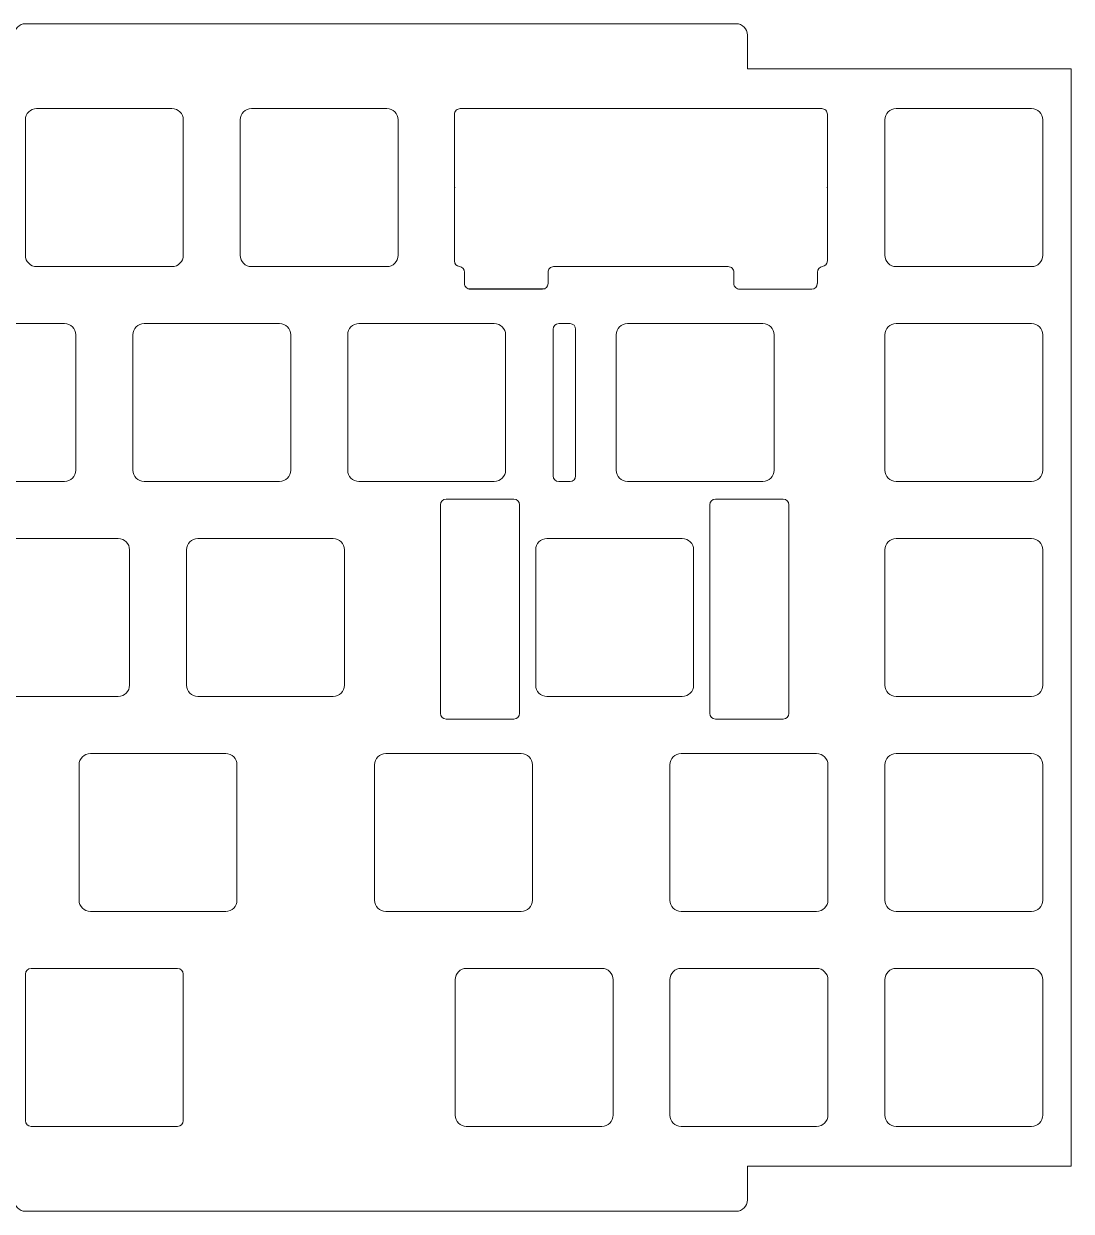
# Model space of a CAD drawing. Header units: millimetres. Extents: x -1107 to -803, y 161 to 266.
# Drawn here: x -895.5 to -802.6, y 160.7 to 266 of the extents above; entities that cross this region are included whole.
import ezdxf

# ---------------------------------------------------------------- set-up
doc = ezdxf.new("R2010")
doc.units = ezdxf.units.MM
doc.header["$MEASUREMENT"] = 0
doc.layers.add('Layer 1', color=7, linetype='Continuous')

msp = doc.modelspace()

# ---------------------------------------------------------------- linework, layer by layer
at = {"layer": 'Layer 1', "lineweight": 9}
for points, knots in [([(-896.3068, 262.9621), (-896.3068, 262.9621), (-896.3068, 264.9626), (-896.3068, 264.9626), (-896.3068, 264.9626), (-896.3068, 265.5134), (-895.8576, 265.9626), (-895.3068, 265.9626), (-895.3068, 265.9626), (-895.3068, 265.9626), (-832.3069, 265.9626), (-832.3069, 265.9626), (-832.3069, 265.9626), (-831.7561, 265.9626), (-831.3069, 265.5134), (-831.3069, 264.9626), (-831.3069, 264.9626), (-831.3069, 264.9626), (-831.3069, 262.9621), (-831.3069, 262.9621)], [0, 0, 0, 0, 0.16666667, 0.16666667, 0.16666667, 0.16666668, 0.33333333, 0.33333333, 0.33333333, 0.33333334, 0.5, 0.5, 0.5, 0.50000001, 0.66666667, 0.66666667, 0.66666667, 0.66666668, 1, 1, 1, 1]), ([(-895.32, 245.4371), (-895.32, 244.8849), (-894.8722, 244.4372), (-894.32, 244.4372), (-894.32, 244.4372), (-894.32, 244.4372), (-882.32, 244.4372), (-882.32, 244.4372), (-882.32, 244.4372), (-881.7678, 244.4372), (-881.32, 244.8849), (-881.32, 245.4371), (-881.32, 245.4371), (-881.32, 245.4371), (-881.32, 257.4372), (-881.32, 257.4372), (-881.32, 257.4372), (-881.32, 257.9894), (-881.7678, 258.4371), (-882.32, 258.4371), (-882.32, 258.4371), (-882.32, 258.4371), (-894.32, 258.4371), (-894.32, 258.4371), (-894.32, 258.4371), (-894.8722, 258.4371), (-895.32, 257.9894), (-895.32, 257.4372), (-895.32, 257.4372), (-895.32, 257.4372), (-895.32, 245.4371), (-895.32, 245.4371)], [0, 0, 0, 0, 0.11111111, 0.11111111, 0.11111111, 0.11111112, 0.22222222, 0.22222222, 0.22222222, 0.22222223, 0.33333333, 0.33333333, 0.33333333, 0.33333334, 0.44444444, 0.44444444, 0.44444444, 0.44444445, 0.55555556, 0.55555556, 0.55555556, 0.55555557, 0.66666667, 0.66666667, 0.66666667, 0.66666668, 0.77777778, 0.77777778, 0.77777778, 0.77777779, 1, 1, 1, 1]), ([(-876.27, 245.4371), (-876.27, 244.8849), (-875.8222, 244.4372), (-875.27, 244.4372), (-875.27, 244.4372), (-875.27, 244.4372), (-863.27, 244.4372), (-863.27, 244.4372), (-863.27, 244.4372), (-862.7178, 244.4372), (-862.27, 244.8849), (-862.27, 245.4371), (-862.27, 245.4371), (-862.27, 245.4371), (-862.27, 257.4372), (-862.27, 257.4372), (-862.27, 257.4372), (-862.27, 257.9894), (-862.7178, 258.4371), (-863.27, 258.4371), (-863.27, 258.4371), (-863.27, 258.4371), (-875.27, 258.4371), (-875.27, 258.4371), (-875.27, 258.4371), (-875.8222, 258.4371), (-876.27, 257.9894), (-876.27, 257.4372), (-876.27, 257.4372), (-876.27, 257.4372), (-876.27, 245.4371), (-876.27, 245.4371)], [0, 0, 0, 0, 0.11111111, 0.11111111, 0.11111111, 0.11111112, 0.22222222, 0.22222222, 0.22222222, 0.22222223, 0.33333333, 0.33333333, 0.33333333, 0.33333334, 0.44444444, 0.44444444, 0.44444444, 0.44444445, 0.55555556, 0.55555556, 0.55555556, 0.55555557, 0.66666667, 0.66666667, 0.66666667, 0.66666668, 0.77777778, 0.77777778, 0.77777778, 0.77777779, 1, 1, 1, 1]), ([(-856.77, 258.4371), (-856.9027, 258.4371), (-857.0298, 258.3845), (-857.1236, 258.2907), (-857.1236, 258.2907), (-857.2174, 258.1969), (-857.27, 258.0698), (-857.27, 257.9371)], [0, 0, 0, 0, 0.33333333, 0.33333333, 0.33333333, 0.33333334, 1, 1, 1, 1]), ([(-824.22, 257.9371), (-824.22, 258.0698), (-824.2727, 258.1969), (-824.3665, 258.2907), (-824.3665, 258.2907), (-824.4603, 258.3845), (-824.5874, 258.4371), (-824.72, 258.4371)], [0, 0, 0, 0, 0.33333333, 0.33333333, 0.33333333, 0.33333334, 1, 1, 1, 1]), ([(-819.1201, 245.4371), (-819.1201, 244.8849), (-818.6723, 244.4372), (-818.1201, 244.4372), (-818.1201, 244.4372), (-818.1201, 244.4372), (-806.1201, 244.4372), (-806.1201, 244.4372), (-806.1201, 244.4372), (-805.5679, 244.4372), (-805.1201, 244.8849), (-805.1201, 245.4371), (-805.1201, 245.4371), (-805.1201, 245.4371), (-805.1201, 257.4372), (-805.1201, 257.4372), (-805.1201, 257.4372), (-805.1201, 257.9894), (-805.5679, 258.4371), (-806.1201, 258.4371), (-806.1201, 258.4371), (-806.1201, 258.4371), (-818.1201, 258.4371), (-818.1201, 258.4371), (-818.1201, 258.4371), (-818.6723, 258.4371), (-819.1201, 257.9894), (-819.1201, 257.4372), (-819.1201, 257.4372), (-819.1201, 257.4372), (-819.1201, 245.4371), (-819.1201, 245.4371)], [0, 0, 0, 0, 0.11111111, 0.11111111, 0.11111111, 0.11111112, 0.22222222, 0.22222222, 0.22222222, 0.22222223, 0.33333333, 0.33333333, 0.33333333, 0.33333334, 0.44444444, 0.44444444, 0.44444444, 0.44444445, 0.55555556, 0.55555556, 0.55555556, 0.55555557, 0.66666667, 0.66666667, 0.66666667, 0.66666668, 0.77777778, 0.77777778, 0.77777778, 0.77777779, 1, 1, 1, 1]), ([(-848.483, 244.4371), (-848.6157, 244.4371), (-848.7428, 244.3845), (-848.8366, 244.2907), (-848.8366, 244.2907), (-848.9304, 244.1969), (-848.983, 244.0698), (-848.983, 243.9371)], [0, 0, 0, 0, 0.33333333, 0.33333333, 0.33333333, 0.33333334, 1, 1, 1, 1]), ([(-832.507, 243.9371), (-832.507, 244.0698), (-832.5597, 244.1969), (-832.6535, 244.2907), (-832.6535, 244.2907), (-832.7473, 244.3845), (-832.8744, 244.4371), (-833.007, 244.4371)], [0, 0, 0, 0, 0.33333333, 0.33333333, 0.33333333, 0.33333334, 1, 1, 1, 1]), ([(-856.383, 242.9371), (-856.383, 242.8045), (-856.3304, 242.6774), (-856.2366, 242.5836), (-856.2366, 242.5836), (-856.1428, 242.4898), (-856.0157, 242.4372), (-855.883, 242.4372)], [0, 0, 0, 0, 0.33333333, 0.33333333, 0.33333333, 0.33333334, 1, 1, 1, 1]), ([(-855.7895, 242.4622), (-855.7404, 242.446), (-855.6877, 242.4372), (-855.633, 242.4372), (-855.633, 242.4372), (-855.633, 242.4372), (-849.6331, 242.4372), (-849.6331, 242.4372), (-849.6331, 242.4372), (-849.5784, 242.4372), (-849.5257, 242.446), (-849.4766, 242.4622)], [0, 0, 0, 0, 0.25, 0.25, 0.25, 0.25000001, 0.5, 0.5, 0.5, 0.50000001, 1, 1, 1, 1]), ([(-832.507, 242.9371), (-832.507, 242.8045), (-832.4544, 242.6774), (-832.3606, 242.5836), (-832.3606, 242.5836), (-832.2668, 242.4898), (-832.1397, 242.4372), (-832.007, 242.4372)], [0, 0, 0, 0, 0.33333333, 0.33333333, 0.33333333, 0.33333334, 1, 1, 1, 1]), ([(-904.845, 226.3871), (-904.845, 225.8349), (-904.3972, 225.3872), (-903.845, 225.3872), (-903.845, 225.3872), (-903.845, 225.3872), (-891.845, 225.3872), (-891.845, 225.3872), (-891.845, 225.3872), (-891.2928, 225.3872), (-890.845, 225.8349), (-890.845, 226.3871), (-890.845, 226.3871), (-890.845, 226.3871), (-890.845, 238.3872), (-890.845, 238.3872), (-890.845, 238.3872), (-890.845, 238.9394), (-891.2928, 239.3871), (-891.845, 239.3871), (-891.845, 239.3871), (-891.845, 239.3871), (-903.845, 239.3871), (-903.845, 239.3871), (-903.845, 239.3871), (-904.3972, 239.3871), (-904.845, 238.9394), (-904.845, 238.3872), (-904.845, 238.3872), (-904.845, 238.3872), (-904.845, 226.3871), (-904.845, 226.3871)], [0, 0, 0, 0, 0.11111111, 0.11111111, 0.11111111, 0.11111112, 0.22222222, 0.22222222, 0.22222222, 0.22222223, 0.33333333, 0.33333333, 0.33333333, 0.33333334, 0.44444444, 0.44444444, 0.44444444, 0.44444445, 0.55555556, 0.55555556, 0.55555556, 0.55555557, 0.66666667, 0.66666667, 0.66666667, 0.66666668, 0.77777778, 0.77777778, 0.77777778, 0.77777779, 1, 1, 1, 1]), ([(-885.795, 226.3871), (-885.795, 225.8349), (-885.3472, 225.3872), (-884.795, 225.3872), (-884.795, 225.3872), (-884.795, 225.3872), (-872.795, 225.3872), (-872.795, 225.3872), (-872.795, 225.3872), (-872.2428, 225.3872), (-871.795, 225.8349), (-871.795, 226.3871), (-871.795, 226.3871), (-871.795, 226.3871), (-871.795, 238.3872), (-871.795, 238.3872), (-871.795, 238.3872), (-871.795, 238.9394), (-872.2428, 239.3871), (-872.795, 239.3871), (-872.795, 239.3871), (-872.795, 239.3871), (-884.795, 239.3871), (-884.795, 239.3871), (-884.795, 239.3871), (-885.3472, 239.3871), (-885.795, 238.9394), (-885.795, 238.3872), (-885.795, 238.3872), (-885.795, 238.3872), (-885.795, 226.3871), (-885.795, 226.3871)], [0, 0, 0, 0, 0.11111111, 0.11111111, 0.11111111, 0.11111112, 0.22222222, 0.22222222, 0.22222222, 0.22222223, 0.33333333, 0.33333333, 0.33333333, 0.33333334, 0.44444444, 0.44444444, 0.44444444, 0.44444445, 0.55555556, 0.55555556, 0.55555556, 0.55555557, 0.66666667, 0.66666667, 0.66666667, 0.66666668, 0.77777778, 0.77777778, 0.77777778, 0.77777779, 1, 1, 1, 1]), ([(-866.745, 226.3871), (-866.745, 225.8349), (-866.2972, 225.3872), (-865.745, 225.3872), (-865.745, 225.3872), (-865.745, 225.3872), (-853.745, 225.3872), (-853.745, 225.3872), (-853.745, 225.3872), (-853.1928, 225.3872), (-852.745, 225.8349), (-852.745, 226.3871), (-852.745, 226.3871), (-852.745, 226.3871), (-852.745, 238.3872), (-852.745, 238.3872), (-852.745, 238.3872), (-852.745, 238.9394), (-853.1928, 239.3871), (-853.745, 239.3871), (-853.745, 239.3871), (-853.745, 239.3871), (-865.745, 239.3871), (-865.745, 239.3871), (-865.745, 239.3871), (-866.2972, 239.3871), (-866.745, 238.9394), (-866.745, 238.3872), (-866.745, 238.3872), (-866.745, 238.3872), (-866.745, 226.3871), (-866.745, 226.3871)], [0, 0, 0, 0, 0.11111111, 0.11111111, 0.11111111, 0.11111112, 0.22222222, 0.22222222, 0.22222222, 0.22222223, 0.33333333, 0.33333333, 0.33333333, 0.33333334, 0.44444444, 0.44444444, 0.44444444, 0.44444445, 0.55555556, 0.55555556, 0.55555556, 0.55555557, 0.66666667, 0.66666667, 0.66666667, 0.66666668, 0.77777778, 0.77777778, 0.77777778, 0.77777779, 1, 1, 1, 1]), ([(-848.5326, 225.8872), (-848.5326, 225.611), (-848.3087, 225.3872), (-848.0326, 225.3872), (-848.0326, 225.3872), (-848.0326, 225.3872), (-847.0326, 225.3872), (-847.0326, 225.3872), (-847.0326, 225.3872), (-846.7565, 225.3872), (-846.5326, 225.611), (-846.5326, 225.8872), (-846.5326, 225.8872), (-846.5326, 225.8872), (-846.5326, 238.8872), (-846.5326, 238.8872), (-846.5326, 238.8872), (-846.5326, 239.1632), (-846.7565, 239.3871), (-847.0326, 239.3871), (-847.0326, 239.3871), (-847.0326, 239.3871), (-848.0326, 239.3871), (-848.0326, 239.3871), (-848.0326, 239.3871), (-848.3087, 239.3871), (-848.5326, 239.1632), (-848.5326, 238.8872), (-848.5326, 238.8872), (-848.5326, 238.8872), (-848.5326, 225.8872), (-848.5326, 225.8872)], [0, 0, 0, 0, 0.11111111, 0.11111111, 0.11111111, 0.11111112, 0.22222222, 0.22222222, 0.22222222, 0.22222223, 0.33333333, 0.33333333, 0.33333333, 0.33333334, 0.44444444, 0.44444444, 0.44444444, 0.44444445, 0.55555556, 0.55555556, 0.55555556, 0.55555557, 0.66666667, 0.66666667, 0.66666667, 0.66666668, 0.77777778, 0.77777778, 0.77777778, 0.77777779, 1, 1, 1, 1]), ([(-842.9326, 226.3871), (-842.9326, 225.8349), (-842.4848, 225.3872), (-841.9326, 225.3872), (-841.9326, 225.3872), (-841.9326, 225.3872), (-829.9326, 225.3872), (-829.9326, 225.3872), (-829.9326, 225.3872), (-829.3804, 225.3872), (-828.9326, 225.8349), (-828.9326, 226.3871), (-828.9326, 226.3871), (-828.9326, 226.3871), (-828.9326, 238.3872), (-828.9326, 238.3872), (-828.9326, 238.3872), (-828.9326, 238.9394), (-829.3804, 239.3871), (-829.9326, 239.3871), (-829.9326, 239.3871), (-829.9326, 239.3871), (-841.9326, 239.3871), (-841.9326, 239.3871), (-841.9326, 239.3871), (-842.4848, 239.3871), (-842.9326, 238.9394), (-842.9326, 238.3872), (-842.9326, 238.3872), (-842.9326, 238.3872), (-842.9326, 226.3871), (-842.9326, 226.3871)], [0, 0, 0, 0, 0.11111111, 0.11111111, 0.11111111, 0.11111112, 0.22222222, 0.22222222, 0.22222222, 0.22222223, 0.33333333, 0.33333333, 0.33333333, 0.33333334, 0.44444444, 0.44444444, 0.44444444, 0.44444445, 0.55555556, 0.55555556, 0.55555556, 0.55555557, 0.66666667, 0.66666667, 0.66666667, 0.66666668, 0.77777778, 0.77777778, 0.77777778, 0.77777779, 1, 1, 1, 1]), ([(-819.1201, 226.3871), (-819.1201, 225.8349), (-818.6723, 225.3872), (-818.1201, 225.3872), (-818.1201, 225.3872), (-818.1201, 225.3872), (-806.1201, 225.3872), (-806.1201, 225.3872), (-806.1201, 225.3872), (-805.5679, 225.3872), (-805.1201, 225.8349), (-805.1201, 226.3871), (-805.1201, 226.3871), (-805.1201, 226.3871), (-805.1201, 238.3872), (-805.1201, 238.3872), (-805.1201, 238.3872), (-805.1201, 238.9394), (-805.5679, 239.3871), (-806.1201, 239.3871), (-806.1201, 239.3871), (-806.1201, 239.3871), (-818.1201, 239.3871), (-818.1201, 239.3871), (-818.1201, 239.3871), (-818.6723, 239.3871), (-819.1201, 238.9394), (-819.1201, 238.3872), (-819.1201, 238.3872), (-819.1201, 238.3872), (-819.1201, 226.3871), (-819.1201, 226.3871)], [0, 0, 0, 0, 0.11111111, 0.11111111, 0.11111111, 0.11111112, 0.22222222, 0.22222222, 0.22222222, 0.22222223, 0.33333333, 0.33333333, 0.33333333, 0.33333334, 0.44444444, 0.44444444, 0.44444444, 0.44444445, 0.55555556, 0.55555556, 0.55555556, 0.55555557, 0.66666667, 0.66666667, 0.66666667, 0.66666668, 0.77777778, 0.77777778, 0.77777778, 0.77777779, 1, 1, 1, 1]), ([(-858.5143, 204.8373), (-858.5143, 204.5613), (-858.2904, 204.3374), (-858.0143, 204.3374), (-858.0143, 204.3374), (-858.0143, 204.3374), (-852.0143, 204.3373), (-852.0143, 204.3373), (-852.0143, 204.3373), (-851.7382, 204.3374), (-851.5144, 204.5613), (-851.5144, 204.8375), (-851.5144, 204.8375), (-851.5144, 204.8375), (-851.5144, 223.3371), (-851.5144, 223.3371), (-851.5144, 223.3371), (-851.5144, 223.6133), (-851.7382, 223.8372), (-852.0143, 223.8372), (-852.0143, 223.8372), (-852.0143, 223.8372), (-858.0143, 223.8372), (-858.0143, 223.8372), (-858.0143, 223.8372), (-858.2904, 223.8372), (-858.5143, 223.6133), (-858.5143, 223.3371), (-858.5143, 223.3371), (-858.5143, 223.3371), (-858.5143, 204.8373), (-858.5143, 204.8373)], [0, 0, 0, 0, 0.11111111, 0.11111111, 0.11111111, 0.11111112, 0.22222222, 0.22222222, 0.22222222, 0.22222223, 0.33333333, 0.33333333, 0.33333333, 0.33333334, 0.44444444, 0.44444444, 0.44444444, 0.44444445, 0.55555556, 0.55555556, 0.55555556, 0.55555557, 0.66666667, 0.66666667, 0.66666667, 0.66666668, 0.77777778, 0.77777778, 0.77777778, 0.77777779, 1, 1, 1, 1]), ([(-834.6384, 204.8373), (-834.6384, 204.5613), (-834.4145, 204.3374), (-834.1384, 204.3374), (-834.1384, 204.3374), (-834.1384, 204.3374), (-828.1384, 204.3373), (-828.1384, 204.3373), (-828.1384, 204.3373), (-827.8623, 204.3374), (-827.6384, 204.5613), (-827.6384, 204.8375), (-827.6384, 204.8375), (-827.6384, 204.8375), (-827.6384, 223.3371), (-827.6384, 223.3371), (-827.6384, 223.3371), (-827.6384, 223.6133), (-827.8623, 223.8372), (-828.1384, 223.8372), (-828.1384, 223.8372), (-828.1384, 223.8372), (-834.1384, 223.8372), (-834.1384, 223.8372), (-834.1384, 223.8372), (-834.4145, 223.8372), (-834.6384, 223.6133), (-834.6384, 223.3371), (-834.6384, 223.3371), (-834.6384, 223.3371), (-834.6384, 204.8373), (-834.6384, 204.8373)], [0, 0, 0, 0, 0.11111111, 0.11111111, 0.11111111, 0.11111112, 0.22222222, 0.22222222, 0.22222222, 0.22222223, 0.33333333, 0.33333333, 0.33333333, 0.33333334, 0.44444444, 0.44444444, 0.44444444, 0.44444445, 0.55555556, 0.55555556, 0.55555556, 0.55555557, 0.66666667, 0.66666667, 0.66666667, 0.66666668, 0.77777778, 0.77777778, 0.77777778, 0.77777779, 1, 1, 1, 1]), ([(-900.0825, 207.3372), (-900.0825, 206.7853), (-899.6347, 206.3374), (-899.0825, 206.3374), (-899.0825, 206.3374), (-899.0825, 206.3374), (-887.0825, 206.3373), (-887.0825, 206.3373), (-887.0825, 206.3373), (-886.5303, 206.3374), (-886.0825, 206.7853), (-886.0825, 207.3375), (-886.0825, 207.3375), (-886.0825, 207.3375), (-886.0825, 219.3372), (-886.0825, 219.3372), (-886.0825, 219.3372), (-886.0825, 219.8894), (-886.5303, 220.3371), (-887.0825, 220.3371), (-887.0825, 220.3371), (-887.0825, 220.3371), (-899.0825, 220.3371), (-899.0825, 220.3371), (-899.0825, 220.3371), (-899.6347, 220.3371), (-900.0825, 219.8894), (-900.0825, 219.3372), (-900.0825, 219.3372), (-900.0825, 219.3372), (-900.0825, 207.3372), (-900.0825, 207.3372)], [0, 0, 0, 0, 0.11111111, 0.11111111, 0.11111111, 0.11111112, 0.22222222, 0.22222222, 0.22222222, 0.22222223, 0.33333333, 0.33333333, 0.33333333, 0.33333334, 0.44444444, 0.44444444, 0.44444444, 0.44444445, 0.55555556, 0.55555556, 0.55555556, 0.55555557, 0.66666667, 0.66666667, 0.66666667, 0.66666668, 0.77777778, 0.77777778, 0.77777778, 0.77777779, 1, 1, 1, 1]), ([(-881.0325, 207.3372), (-881.0325, 206.7853), (-880.5847, 206.3374), (-880.0325, 206.3374), (-880.0325, 206.3374), (-880.0325, 206.3374), (-868.0325, 206.3373), (-868.0325, 206.3373), (-868.0325, 206.3373), (-867.4803, 206.3374), (-867.0325, 206.7853), (-867.0325, 207.3375), (-867.0325, 207.3375), (-867.0325, 207.3375), (-867.0325, 219.3372), (-867.0325, 219.3372), (-867.0325, 219.3372), (-867.0325, 219.8894), (-867.4803, 220.3371), (-868.0325, 220.3371), (-868.0325, 220.3371), (-868.0325, 220.3371), (-880.0325, 220.3371), (-880.0325, 220.3371), (-880.0325, 220.3371), (-880.5847, 220.3371), (-881.0325, 219.8894), (-881.0325, 219.3372), (-881.0325, 219.3372), (-881.0325, 219.3372), (-881.0325, 207.3372), (-881.0325, 207.3372)], [0, 0, 0, 0, 0.11111111, 0.11111111, 0.11111111, 0.11111112, 0.22222222, 0.22222222, 0.22222222, 0.22222223, 0.33333333, 0.33333333, 0.33333333, 0.33333334, 0.44444444, 0.44444444, 0.44444444, 0.44444445, 0.55555556, 0.55555556, 0.55555556, 0.55555557, 0.66666667, 0.66666667, 0.66666667, 0.66666668, 0.77777778, 0.77777778, 0.77777778, 0.77777779, 1, 1, 1, 1]), ([(-850.0764, 207.3372), (-850.0764, 206.7853), (-849.6286, 206.3374), (-849.0764, 206.3374), (-849.0764, 206.3374), (-849.0764, 206.3374), (-837.0764, 206.3373), (-837.0764, 206.3373), (-837.0764, 206.3373), (-836.5242, 206.3374), (-836.0764, 206.7853), (-836.0764, 207.3375), (-836.0764, 207.3375), (-836.0764, 207.3375), (-836.0764, 219.3372), (-836.0764, 219.3372), (-836.0764, 219.3372), (-836.0764, 219.8894), (-836.5242, 220.3371), (-837.0764, 220.3371), (-837.0764, 220.3371), (-837.0764, 220.3371), (-849.0764, 220.3371), (-849.0764, 220.3371), (-849.0764, 220.3371), (-849.6286, 220.3371), (-850.0764, 219.8894), (-850.0764, 219.3372), (-850.0764, 219.3372), (-850.0764, 219.3372), (-850.0764, 207.3372), (-850.0764, 207.3372)], [0, 0, 0, 0, 0.11111111, 0.11111111, 0.11111111, 0.11111112, 0.22222222, 0.22222222, 0.22222222, 0.22222223, 0.33333333, 0.33333333, 0.33333333, 0.33333334, 0.44444444, 0.44444444, 0.44444444, 0.44444445, 0.55555556, 0.55555556, 0.55555556, 0.55555557, 0.66666667, 0.66666667, 0.66666667, 0.66666668, 0.77777778, 0.77777778, 0.77777778, 0.77777779, 1, 1, 1, 1]), ([(-819.1201, 207.3372), (-819.1201, 206.7853), (-818.6723, 206.3374), (-818.1201, 206.3374), (-818.1201, 206.3374), (-818.1201, 206.3374), (-806.1201, 206.3373), (-806.1201, 206.3373), (-806.1201, 206.3373), (-805.5679, 206.3374), (-805.1201, 206.7853), (-805.1201, 207.3375), (-805.1201, 207.3375), (-805.1201, 207.3375), (-805.1201, 219.3372), (-805.1201, 219.3372), (-805.1201, 219.3372), (-805.1201, 219.8894), (-805.5679, 220.3371), (-806.1201, 220.3371), (-806.1201, 220.3371), (-806.1201, 220.3371), (-818.1201, 220.3371), (-818.1201, 220.3371), (-818.1201, 220.3371), (-818.6723, 220.3371), (-819.1201, 219.8894), (-819.1201, 219.3372), (-819.1201, 219.3372), (-819.1201, 219.3372), (-819.1201, 207.3372), (-819.1201, 207.3372)], [0, 0, 0, 0, 0.11111111, 0.11111111, 0.11111111, 0.11111112, 0.22222222, 0.22222222, 0.22222222, 0.22222223, 0.33333333, 0.33333333, 0.33333333, 0.33333334, 0.44444444, 0.44444444, 0.44444444, 0.44444445, 0.55555556, 0.55555556, 0.55555556, 0.55555557, 0.66666667, 0.66666667, 0.66666667, 0.66666668, 0.77777778, 0.77777778, 0.77777778, 0.77777779, 1, 1, 1, 1]), ([(-890.5575, 188.2872), (-890.5575, 187.7353), (-890.1097, 187.2874), (-889.5575, 187.2874), (-889.5575, 187.2874), (-889.5575, 187.2874), (-877.5575, 187.2873), (-877.5575, 187.2873), (-877.5575, 187.2873), (-877.0053, 187.2874), (-876.5575, 187.7353), (-876.5575, 188.2875), (-876.5575, 188.2875), (-876.5575, 188.2875), (-876.5575, 200.2873), (-876.5575, 200.2873), (-876.5575, 200.2873), (-876.5575, 200.8396), (-877.0053, 201.2875), (-877.5575, 201.2875), (-877.5575, 201.2875), (-877.5575, 201.2875), (-889.5575, 201.2872), (-889.5575, 201.2872), (-889.5575, 201.2872), (-890.1097, 201.2875), (-890.5575, 200.8396), (-890.5575, 200.2874), (-890.5575, 200.2874), (-890.5575, 200.2874), (-890.5575, 188.2872), (-890.5575, 188.2872)], [0, 0, 0, 0, 0.11111111, 0.11111111, 0.11111111, 0.11111112, 0.22222222, 0.22222222, 0.22222222, 0.22222223, 0.33333333, 0.33333333, 0.33333333, 0.33333334, 0.44444444, 0.44444444, 0.44444444, 0.44444445, 0.55555556, 0.55555556, 0.55555556, 0.55555557, 0.66666667, 0.66666667, 0.66666667, 0.66666668, 0.77777778, 0.77777778, 0.77777778, 0.77777779, 1, 1, 1, 1]), ([(-864.3638, 188.2872), (-864.3638, 187.7353), (-863.916, 187.2874), (-863.3638, 187.2874), (-863.3638, 187.2874), (-863.3638, 187.2874), (-851.3639, 187.2873), (-851.3639, 187.2873), (-851.3639, 187.2873), (-850.8117, 187.2874), (-850.3639, 187.7353), (-850.3639, 188.2875), (-850.3639, 188.2875), (-850.3639, 188.2875), (-850.3639, 200.2873), (-850.3639, 200.2873), (-850.3639, 200.2873), (-850.3639, 200.8396), (-850.8117, 201.2875), (-851.3639, 201.2875), (-851.3639, 201.2875), (-851.3639, 201.2875), (-863.3638, 201.2872), (-863.3638, 201.2872), (-863.3638, 201.2872), (-863.916, 201.2875), (-864.3638, 200.8396), (-864.3638, 200.2874), (-864.3638, 200.2874), (-864.3638, 200.2874), (-864.3638, 188.2872), (-864.3638, 188.2872)], [0, 0, 0, 0, 0.11111111, 0.11111111, 0.11111111, 0.11111112, 0.22222222, 0.22222222, 0.22222222, 0.22222223, 0.33333333, 0.33333333, 0.33333333, 0.33333334, 0.44444444, 0.44444444, 0.44444444, 0.44444445, 0.55555556, 0.55555556, 0.55555556, 0.55555557, 0.66666667, 0.66666667, 0.66666667, 0.66666668, 0.77777778, 0.77777778, 0.77777778, 0.77777779, 1, 1, 1, 1]), ([(-838.1701, 188.2872), (-838.1701, 187.7353), (-837.7223, 187.2874), (-837.1701, 187.2874), (-837.1701, 187.2874), (-837.1701, 187.2874), (-825.1701, 187.2873), (-825.1701, 187.2873), (-825.1701, 187.2873), (-824.6179, 187.2874), (-824.1701, 187.7353), (-824.1701, 188.2875), (-824.1701, 188.2875), (-824.1701, 188.2875), (-824.1701, 200.2873), (-824.1701, 200.2873), (-824.1701, 200.2873), (-824.1701, 200.8396), (-824.6179, 201.2875), (-825.1701, 201.2875), (-825.1701, 201.2875), (-825.1701, 201.2875), (-837.1701, 201.2872), (-837.1701, 201.2872), (-837.1701, 201.2872), (-837.7223, 201.2875), (-838.1701, 200.8396), (-838.1701, 200.2874), (-838.1701, 200.2874), (-838.1701, 200.2874), (-838.1701, 188.2872), (-838.1701, 188.2872)], [0, 0, 0, 0, 0.11111111, 0.11111111, 0.11111111, 0.11111112, 0.22222222, 0.22222222, 0.22222222, 0.22222223, 0.33333333, 0.33333333, 0.33333333, 0.33333334, 0.44444444, 0.44444444, 0.44444444, 0.44444445, 0.55555556, 0.55555556, 0.55555556, 0.55555557, 0.66666667, 0.66666667, 0.66666667, 0.66666668, 0.77777778, 0.77777778, 0.77777778, 0.77777779, 1, 1, 1, 1]), ([(-819.1201, 188.2872), (-819.1201, 187.7353), (-818.6723, 187.2874), (-818.1201, 187.2874), (-818.1201, 187.2874), (-818.1201, 187.2874), (-806.1201, 187.2873), (-806.1201, 187.2873), (-806.1201, 187.2873), (-805.5679, 187.2874), (-805.1201, 187.7353), (-805.1201, 188.2875), (-805.1201, 188.2875), (-805.1201, 188.2875), (-805.1201, 200.2873), (-805.1201, 200.2873), (-805.1201, 200.2873), (-805.1201, 200.8396), (-805.5679, 201.2875), (-806.1201, 201.2875), (-806.1201, 201.2875), (-806.1201, 201.2875), (-818.1201, 201.2872), (-818.1201, 201.2872), (-818.1201, 201.2872), (-818.6723, 201.2875), (-819.1201, 200.8396), (-819.1201, 200.2874), (-819.1201, 200.2874), (-819.1201, 200.2874), (-819.1201, 188.2872), (-819.1201, 188.2872)], [0, 0, 0, 0, 0.11111111, 0.11111111, 0.11111111, 0.11111112, 0.22222222, 0.22222222, 0.22222222, 0.22222223, 0.33333333, 0.33333333, 0.33333333, 0.33333334, 0.44444444, 0.44444444, 0.44444444, 0.44444445, 0.55555556, 0.55555556, 0.55555556, 0.55555557, 0.66666667, 0.66666667, 0.66666667, 0.66666668, 0.77777778, 0.77777778, 0.77777778, 0.77777779, 1, 1, 1, 1]), ([(-895.3201, 168.7373), (-895.3201, 168.4614), (-895.0962, 168.2375), (-894.8201, 168.2375), (-894.8201, 168.2375), (-894.8201, 168.2375), (-881.8201, 168.2373), (-881.8201, 168.2373), (-881.8201, 168.2373), (-881.544, 168.2375), (-881.3201, 168.4614), (-881.3201, 168.7375), (-881.3201, 168.7375), (-881.3201, 168.7375), (-881.3201, 181.7373), (-881.3201, 181.7373), (-881.3201, 181.7373), (-881.3201, 182.0136), (-881.544, 182.2375), (-881.8201, 182.2375), (-881.8201, 182.2375), (-881.8201, 182.2375), (-894.8201, 182.2373), (-894.8201, 182.2373), (-894.8201, 182.2373), (-895.0962, 182.2375), (-895.3201, 182.0136), (-895.3201, 181.7375), (-895.3201, 181.7375), (-895.3201, 181.7375), (-895.3201, 168.7373), (-895.3201, 168.7373)], [0, 0, 0, 0, 0.11111111, 0.11111111, 0.11111111, 0.11111112, 0.22222222, 0.22222222, 0.22222222, 0.22222223, 0.33333333, 0.33333333, 0.33333333, 0.33333334, 0.44444444, 0.44444444, 0.44444444, 0.44444445, 0.55555556, 0.55555556, 0.55555556, 0.55555557, 0.66666667, 0.66666667, 0.66666667, 0.66666668, 0.77777778, 0.77777778, 0.77777778, 0.77777779, 1, 1, 1, 1]), ([(-857.22, 169.2372), (-857.22, 168.6853), (-856.7722, 168.2374), (-856.22, 168.2374), (-856.22, 168.2374), (-856.22, 168.2374), (-844.2201, 168.2373), (-844.2201, 168.2373), (-844.2201, 168.2373), (-843.6679, 168.2374), (-843.2201, 168.6853), (-843.2201, 169.2375), (-843.2201, 169.2375), (-843.2201, 169.2375), (-843.2201, 181.2373), (-843.2201, 181.2373), (-843.2201, 181.2373), (-843.2201, 181.7896), (-843.6679, 182.2375), (-844.2201, 182.2375), (-844.2201, 182.2375), (-844.2201, 182.2375), (-856.22, 182.2372), (-856.22, 182.2372), (-856.22, 182.2372), (-856.7722, 182.2375), (-857.22, 181.7896), (-857.22, 181.2374), (-857.22, 181.2374), (-857.22, 181.2374), (-857.22, 169.2372), (-857.22, 169.2372)], [0, 0, 0, 0, 0.11111111, 0.11111111, 0.11111111, 0.11111112, 0.22222222, 0.22222222, 0.22222222, 0.22222223, 0.33333333, 0.33333333, 0.33333333, 0.33333334, 0.44444444, 0.44444444, 0.44444444, 0.44444445, 0.55555556, 0.55555556, 0.55555556, 0.55555557, 0.66666667, 0.66666667, 0.66666667, 0.66666668, 0.77777778, 0.77777778, 0.77777778, 0.77777779, 1, 1, 1, 1]), ([(-838.1701, 169.2372), (-838.1701, 168.6853), (-837.7223, 168.2374), (-837.1701, 168.2374), (-837.1701, 168.2374), (-837.1701, 168.2374), (-825.1701, 168.2373), (-825.1701, 168.2373), (-825.1701, 168.2373), (-824.6179, 168.2374), (-824.1701, 168.6853), (-824.1701, 169.2375), (-824.1701, 169.2375), (-824.1701, 169.2375), (-824.1701, 181.2373), (-824.1701, 181.2373), (-824.1701, 181.2373), (-824.1701, 181.7896), (-824.6179, 182.2375), (-825.1701, 182.2375), (-825.1701, 182.2375), (-825.1701, 182.2375), (-837.1701, 182.2372), (-837.1701, 182.2372), (-837.1701, 182.2372), (-837.7223, 182.2375), (-838.1701, 181.7896), (-838.1701, 181.2374), (-838.1701, 181.2374), (-838.1701, 181.2374), (-838.1701, 169.2372), (-838.1701, 169.2372)], [0, 0, 0, 0, 0.11111111, 0.11111111, 0.11111111, 0.11111112, 0.22222222, 0.22222222, 0.22222222, 0.22222223, 0.33333333, 0.33333333, 0.33333333, 0.33333334, 0.44444444, 0.44444444, 0.44444444, 0.44444445, 0.55555556, 0.55555556, 0.55555556, 0.55555557, 0.66666667, 0.66666667, 0.66666667, 0.66666668, 0.77777778, 0.77777778, 0.77777778, 0.77777779, 1, 1, 1, 1]), ([(-819.1201, 169.2372), (-819.1201, 168.6853), (-818.6723, 168.2374), (-818.1201, 168.2374), (-818.1201, 168.2374), (-818.1201, 168.2374), (-806.1201, 168.2373), (-806.1201, 168.2373), (-806.1201, 168.2373), (-805.5679, 168.2374), (-805.1201, 168.6853), (-805.1201, 169.2375), (-805.1201, 169.2375), (-805.1201, 169.2375), (-805.1201, 181.2373), (-805.1201, 181.2373), (-805.1201, 181.2373), (-805.1201, 181.7896), (-805.5679, 182.2375), (-806.1201, 182.2375), (-806.1201, 182.2375), (-806.1201, 182.2375), (-818.1201, 182.2372), (-818.1201, 182.2372), (-818.1201, 182.2372), (-818.6723, 182.2375), (-819.1201, 181.7896), (-819.1201, 181.2374), (-819.1201, 181.2374), (-819.1201, 181.2374), (-819.1201, 169.2372), (-819.1201, 169.2372)], [0, 0, 0, 0, 0.11111111, 0.11111111, 0.11111111, 0.11111112, 0.22222222, 0.22222222, 0.22222222, 0.22222223, 0.33333333, 0.33333333, 0.33333333, 0.33333334, 0.44444444, 0.44444444, 0.44444444, 0.44444445, 0.55555556, 0.55555556, 0.55555556, 0.55555557, 0.66666667, 0.66666667, 0.66666667, 0.66666668, 0.77777778, 0.77777778, 0.77777778, 0.77777779, 1, 1, 1, 1]), ([(-831.3069, 163.7123), (-831.3069, 163.7123), (-831.3069, 161.7118), (-831.3069, 161.7118), (-831.3069, 161.7118), (-831.3069, 161.161), (-831.7561, 160.7118), (-832.3069, 160.7118), (-832.3069, 160.7118), (-832.3069, 160.7118), (-895.3068, 160.7118), (-895.3068, 160.7118), (-895.3068, 160.7118), (-895.8576, 160.7118), (-896.3068, 161.161), (-896.3068, 161.7118), (-896.3068, 161.7118), (-896.3068, 161.7118), (-896.3068, 163.7123), (-896.3068, 163.7123)], [0, 0, 0, 0, 0.16666667, 0.16666667, 0.16666667, 0.16666668, 0.33333333, 0.33333333, 0.33333333, 0.33333334, 0.5, 0.5, 0.5, 0.50000001, 0.66666667, 0.66666667, 0.66666667, 0.66666668, 1, 1, 1, 1])]:
    msp.add_open_spline(points, degree=3, knots=knots, dxfattribs=at)
for points in [[(-832.3069, 265.9626), (-832.3069, 265.9626), (-895.3068, 265.9626), (-895.3068, 265.9626)], [(-831.3069, 261.9621), (-831.3069, 261.9621), (-831.3069, 264.9626), (-831.3069, 264.9626)], [(-831.3069, 261.9621), (-831.3069, 261.9621), (-802.5951, 261.9621), (-802.5951, 261.9621)], [(-802.5951, 261.9621), (-802.5951, 261.9621), (-831.3069, 261.9621), (-831.3069, 261.9621)], [(-802.5951, 164.7123), (-802.5951, 164.7123), (-802.5951, 261.9621), (-802.5951, 261.9621)], [(-863.27, 258.4371), (-863.27, 258.4371), (-875.27, 258.4372), (-875.27, 258.4372)], [(-857.27, 244.9371), (-857.27, 244.9371), (-857.27, 257.9371), (-857.27, 257.9371)], [(-856.77, 258.4371), (-856.77, 258.4371), (-824.72, 258.4371), (-824.72, 258.4371)], [(-834.6951, 258.4371), (-834.6951, 258.4371), (-846.6951, 258.4371), (-846.6951, 258.4371)], [(-824.22, 257.9371), (-824.22, 257.9371), (-824.22, 244.9371), (-824.22, 244.9371)], [(-876.2701, 257.4372), (-876.2701, 257.4372), (-876.27, 245.4371), (-876.27, 245.4371)], [(-862.27, 245.4371), (-862.27, 245.4371), (-862.2699, 257.4372), (-862.2699, 257.4372)], [(-857.2701, 251.4372), (-857.2701, 251.4372), (-857.22, 251.4372), (-857.22, 251.4372)], [(-824.27, 251.4372), (-824.27, 251.4372), (-824.22, 251.4372), (-824.22, 251.4372)], [(-875.27, 244.4371), (-875.27, 244.4371), (-863.27, 244.4372), (-863.27, 244.4372)], [(-857.27, 244.9371), (-857.27, 244.6829), (-857.0792, 244.4691), (-856.8265, 244.4404)], [(-856.383, 243.9436), (-856.383, 244.1978), (-856.5739, 244.4116), (-856.8266, 244.4404)], [(-833.007, 244.4371), (-833.007, 244.4371), (-848.483, 244.4371), (-848.483, 244.4371)], [(-846.6951, 244.4372), (-846.6951, 244.4372), (-834.6951, 244.4372), (-834.6951, 244.4372)], [(-824.6635, 244.4404), (-824.9162, 244.4116), (-825.107, 244.1978), (-825.107, 243.9436)], [(-824.6636, 244.4404), (-824.4109, 244.4691), (-824.2201, 244.6829), (-824.2201, 244.9371)], [(-856.383, 242.9371), (-856.383, 242.9371), (-856.383, 243.9436), (-856.383, 243.9436)], [(-848.983, 243.9371), (-848.983, 243.9371), (-848.983, 242.9371), (-848.983, 242.9371)], [(-832.507, 242.9371), (-832.507, 242.9371), (-832.507, 243.9371), (-832.507, 243.9371)], [(-825.107, 243.9436), (-825.107, 243.9436), (-825.107, 242.9371), (-825.107, 242.9371)], [(-856.0393, 242.4622), (-856.0393, 242.4622), (-849.245, 242.4622), (-849.245, 242.4622)], [(-849.483, 242.4371), (-849.483, 242.4371), (-855.883, 242.4371), (-855.883, 242.4371)], [(-850.345, 242.4622), (-850.345, 242.4622), (-849.245, 242.4622), (-849.245, 242.4622)], [(-849.483, 242.4372), (-849.2069, 242.4372), (-848.9831, 242.661), (-848.9831, 242.9371)], [(-825.607, 242.4371), (-825.607, 242.4371), (-832.007, 242.4371), (-832.007, 242.4371)], [(-831.7571, 242.4372), (-831.7571, 242.4372), (-825.7571, 242.4372), (-825.7571, 242.4372)], [(-825.607, 242.4372), (-825.3309, 242.4372), (-825.1071, 242.661), (-825.1071, 242.9371)], [(-844.2162, 182.2375), (-844.2162, 182.2375), (-856.22, 182.2373), (-856.22, 182.2373)], [(-857.2201, 181.2374), (-857.2201, 181.2374), (-857.2201, 169.2372), (-857.2201, 169.2372)], [(-843.2201, 169.2375), (-843.2201, 169.2375), (-843.2201, 181.2373), (-843.2201, 181.2373)], [(-856.2337, 168.2375), (-856.2337, 168.2375), (-844.2163, 168.2373), (-844.2163, 168.2373)], [(-831.3069, 161.7118), (-831.3069, 161.7118), (-831.3069, 164.7123), (-831.3069, 164.7123)], [(-831.3069, 164.7123), (-831.3069, 164.7123), (-802.5951, 164.7123), (-802.5951, 164.7123)], [(-831.3069, 164.7122), (-831.3069, 164.7122), (-802.5951, 164.7122), (-802.5951, 164.7122)], [(-895.3068, 160.7118), (-895.3068, 160.7118), (-832.3069, 160.7118), (-832.3069, 160.7118)]]:
    msp.add_open_spline(points, degree=3, dxfattribs=at)

doc.saveas('drawing.dxf')
